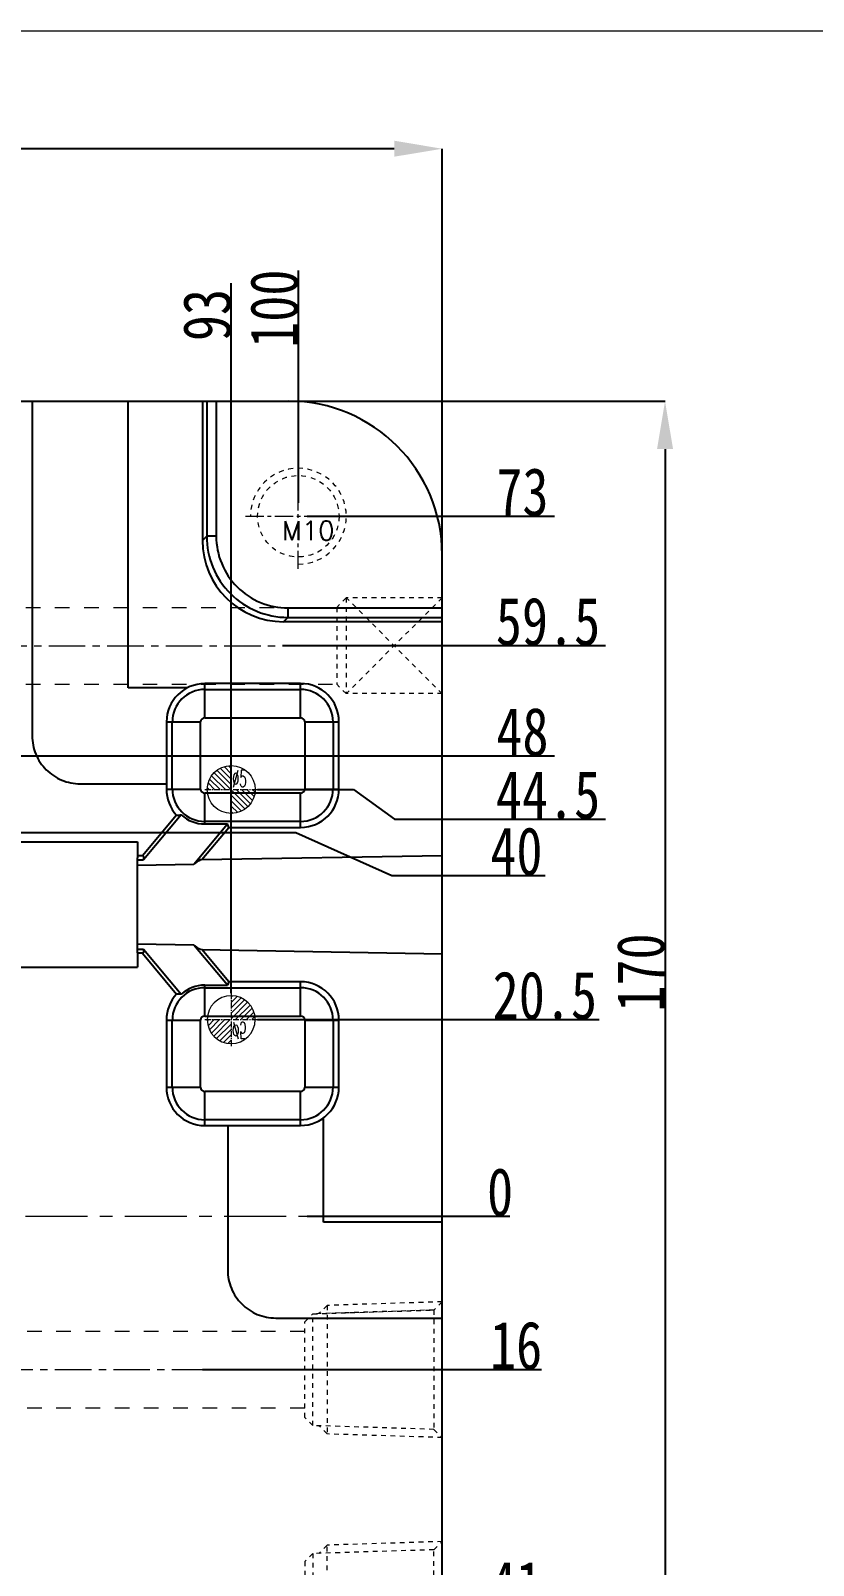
# Model space of a CAD drawing. Header units: millimetres. Extents: x 583 to 1942, y -5112 to 253.
# Drawn here: x 1223.2 to 1304.8, y -1785.8 to -1625.8 of the extents above; entities that cross this region are included whole.
import ezdxf

# ---------------------------------------------------------------- set-up
doc = ezdxf.new("R2010")
doc.units = ezdxf.units.MM
doc.header["$LTSCALE"] = 16.335
doc.header["$PDMODE"] = 3
doc.header["$PDSIZE"] = 0.3125
doc.linetypes.add('CENTER', pattern=[0.6, 0.375, -0.075, 0.075, -0.075])
doc.linetypes.add('HIDDEN', pattern=[0.2, 0.1, -0.1])
doc.layers.get('0').update_dxf_attribs({"linetype": 'CONTINUOUS'})
doc.layers.get('Defpoints').update_dxf_attribs({"linetype": 'CONTINUOUS'})
for name, color, linetype, lineweight in [('center', 1, 'CENTER', 9), ('cool', 153, 'HIDDEN', 9), ('epin', 13, 'CONTINUOUS', 9), ('screw', 33, 'CONTINUOUS', 13)]:
    doc.layers.add(name, color=color, linetype=linetype, lineweight=lineweight)
doc.layers.add('DEFAULT_2', color=8, linetype='HIDDEN')
doc.styles.get("Standard").update_dxf_attribs({"font": 'txt', "width": 0.8})
doc.styles.add('TXT', font='txt.shx', dxfattribs={"bigfont": 'gbcbig.shx'})
doc.styles.add('TXT05', font='txt.shx', dxfattribs={"width": 0.5, "bigfont": 'gbcbig.shx'})
doc.dimstyles.new('副本 11', dxfattribs={"dimtxt": 2.5, "dimasz": 2.5, "dimexe": 1.25, "dimexo": 0.625, "dimtad": 1, "dimdsep": 46, "dimtxsty": 'Standard', "dimcen": 2.5, "dimadec": 0, "dimazin": 0, "dimtfac": 1, "dimtmove": 0, "dimatfit": 3, "dimfxl": 0, "dimarcsym": 0})

# ---------------------------------------------------------------- blocks, each defined once
blk = doc.blocks.new('screw_m10_g')
at = {"layer": 'screw', "color": 1, "linetype": 'CENTER', "ltscale": 0.310989}
for p, q in [((0, -5.5), (0, 5.5)), ((-5.5, 0), (5.5, 0))]:
    blk.add_line(p, q, dxfattribs=at)
at = {"layer": 'screw', "linetype": 'HIDDEN', "ltscale": 0.310989}
blk.add_circle((0, 0), 4.25, dxfattribs=at)
at = {"layer": 'screw', "color": 92, "linetype": 'HIDDEN', "ltscale": 0.310989}
blk.add_arc((0, 0), 5, 270, 180, dxfattribs=at)
at = {"layer": 'screw', "color": 6, "style": 'TXT'}
blk.add_text('M10', height=2, dxfattribs=at).set_placement((-1.7, -2.5))
blk = doc.blocks.new('epin_ejp_5')
at = {"layer": 'epin'}
h = blk.add_hatch(dxfattribs=at)
h.set_pattern_fill('_ANSI31', color=123, scale=0.125, angle=90, style=0)
h.set_pattern_definition([(135, (-1062.761, -302.86763), (-0.280633, -0.280633), [])])
h.paths.add_polyline_path([(0, 2.5, 0.414214), (-2.5, 0), (0, 0)])
h.paths.add_polyline_path([(2.5, 0), (0, 0), (0, -2.5, 0.414214)])
at = {"layer": 'epin', "color": 1, "linetype": 'CENTER', "ltscale": 0.1}
for p, q in [((0, -2.75), (0, 2.75)), ((-2.75, 0), (2.75, 0))]:
    blk.add_line(p, q, dxfattribs=at)
at = {"layer": 'epin'}
blk.add_circle((0, 0), 2.5, dxfattribs=at)
at = {"layer": 'epin', "color": 6, "style": 'TXT05', "width": 0.5}
blk.add_text('%%c5', height=1.75, dxfattribs=at).set_placement((0.1, 0.25))
blk = doc.blocks.new('cool_jt_f12')
at = {"layer": 'cool', "ltscale": 0.3}
for p, q in [((0, 7.0785), (0.856, 6.2225)), ((0, 7.0785), (12, 6.7035)), ((12, 6.7035), (12.856, 5.8475)), ((12, 6.7035), (12, -6.7035)), ((0.856, 6.2225), (0.856, -6.2225)), ((13.5, 5.827375), (0.856, 6.2225)), ((0.856, 6.2225), (13.5, 5.827375)), ((14.327375, 5), (13.5, 5.827375)), ((13.5, -5.827375), (13.5, 5.827375)), ((14.327375, -5), (14.327375, 5)), ((0.856, -6.2225), (0, -7.0785)), ((0.856, -6.2225), (13.5, -5.827375)), ((12, -6.7035), (12.856, -5.8475)), ((13.5, -5.827375), (14.327375, -5)), ((0, -7.0785), (12, -6.7035))]:
    blk.add_line(p, q, dxfattribs=at)
blk = doc.blocks.new('8')
at = {"layer": 'cool', "color": 0, "ltscale": 0.932966, "rotation": 180}
blk.add_blockref('cool_jt_f12', (1082.69, 864.75), dxfattribs=at)
blk = doc.blocks.new('cool_jt_g12')
at = {"layer": 'cool', "ltscale": 0.3}
for p, q in [((0, 5), (10, 5)), ((0, -5), (10, 5)), ((0, 5), (10, -5)), ((10, -5), (10, 5)), ((10, 5), (11, 4)), ((11, -4), (11, 4)), ((10, -5), (11, -4)), ((0, -5), (10, -5))]:
    blk.add_line(p, q, dxfattribs=at)
blk = doc.blocks.new('9')
at = {"layer": 'cool', "ltscale": 0.932966}
for p, q in [((1352.69, 969.25), (1421.69, 969.25)), ((1352.69, 961.25), (1421.69, 961.25)), ((1418.36, 893.75), (1352.69, 893.75)), ((1418.36, 885.75), (1352.69, 885.75))]:
    blk.add_line(p, q, dxfattribs=at)
at = {"layer": 'cool', "color": 1, "linetype": 'CENTER', "ltscale": 0.621977}
for p, q in [((1202.69, 965.25), (1432.69, 965.25)), ((1432.69, 889.75), (1348.69, 889.75))]:
    blk.add_line(p, q, dxfattribs=at)
at = {"layer": 'cool', "color": 0, "ltscale": 0.932966, "rotation": 180}
blk.add_blockref('cool_jt_g12', (1432.69, 965.25), dxfattribs=at)
at = {"layer": 'cool', "color": 0, "ltscale": 0.932966, "extrusion": (0, 0, -1), "zscale": -1}
blk.add_blockref('cool_jt_f12', (-1432.69, 889.75), dxfattribs=at)
blk = doc.blocks.new('*D127')
at = {"layer": 'Defpoints', "color": 0}
for p in [(1036.12, -1638.12), (1036.12, -1680.44), (1266.12, -1680.44)]:
    blk.add_point(p, dxfattribs=at)
at = {"layer": 'epin', "color": 4, "lineweight": -2}
for p, q in [((1036.12, -1680.44), (1036.12, -1638.12)), ((1261.12, -1638.12), (1041.12, -1638.12)), ((1266.12, -1680.44), (1266.12, -1638.12))]:
    blk.add_line(p, q, dxfattribs=at)
at = {"layer": 'epin', "color": 4}
for points in [[(1041.12, -1637.28), (1041.12, -1638.95), (1036.12, -1638.12)], [(1261.12, -1637.28), (1261.12, -1638.95), (1266.12, -1638.12)]]:
    blk.add_solid(points, dxfattribs=at)
at = {"layer": 'epin', "color": 6, "insert": (1124.24, -1635.62), "char_height": 5, "attachment_point": 5}
blk.add_mtext('230', dxfattribs=at)
blk = doc.blocks.new('*D128')
at = {"layer": 'Defpoints', "color": 0}
for p in [(1233.36, -1664.44), (1233.36, -1834.44), (1289.36, -1834.44)]:
    blk.add_point(p, dxfattribs=at)
at = {"layer": 'epin', "color": 4, "lineweight": -2}
for p, q in [((1233.36, -1664.44), (1289.36, -1664.44)), ((1289.36, -1669.44), (1289.36, -1829.44)), ((1233.36, -1834.44), (1289.36, -1834.44))]:
    blk.add_line(p, q, dxfattribs=at)
at = {"layer": 'epin', "color": 4}
for points in [[(1288.53, -1669.44), (1290.2, -1669.44), (1289.36, -1664.44)], [(1288.53, -1829.44), (1290.2, -1829.44), (1289.36, -1834.44)]]:
    blk.add_solid(points, dxfattribs=at)
at = {"layer": 'epin', "color": 6, "insert": (1286.86, -1724.03), "char_height": 5, "attachment_point": 5, "rotation": 90}
blk.add_mtext('170', dxfattribs=at)
blk = doc.blocks.new('*D129')
at = {"layer": 'Defpoints', "color": 0}
for p in [(1151.12, -1749.44), (1252.03, -1749.44), (1271.16, -1749.44)]:
    blk.add_point(p, dxfattribs=at)
at = {"layer": 'epin', "color": 4, "lineweight": -2}
blk.add_line((1252.03, -1749.44), (1273.16, -1749.44), dxfattribs=at)
at = {"layer": 'epin', "color": 6, "insert": (1272.16, -1746.94), "char_height": 5, "attachment_point": 5}
blk.add_mtext('0', dxfattribs=at)
blk = doc.blocks.new('*D130')
at = {"layer": 'Defpoints', "color": 0}
for p in [(1246.87, -1728.94), (1271.16, -1728.94), (1151.12, -1749.44)]:
    blk.add_point(p, dxfattribs=at)
at = {"layer": 'epin', "color": 4, "lineweight": -2}
blk.add_line((1246.87, -1728.94), (1282.49, -1728.94), dxfattribs=at)
at = {"layer": 'epin', "color": 6, "insert": (1276.83, -1726.44), "char_height": 5, "attachment_point": 5}
blk.add_mtext('20.5', dxfattribs=at)
blk = doc.blocks.new('*D131')
at = {"layer": 'Defpoints', "color": 0}
for p in [(1198.87, -1701.44), (1271.16, -1701.44), (1151.12, -1749.44)]:
    blk.add_point(p, dxfattribs=at)
at = {"layer": 'epin', "color": 4, "lineweight": -2}
blk.add_line((1198.87, -1701.44), (1277.83, -1701.44), dxfattribs=at)
at = {"layer": 'epin', "color": 6, "insert": (1274.49, -1698.94), "char_height": 5, "attachment_point": 5}
blk.add_mtext('48', dxfattribs=at)
blk = doc.blocks.new('*D132')
at = {"layer": 'Defpoints', "color": 0}
for p in [(1246.87, -1704.94), (1271.16, -1708.02), (1151.12, -1749.44)]:
    blk.add_point(p, dxfattribs=at)
at = {"layer": 'epin', "color": 4, "lineweight": -2}
for p, q in [((1246.87, -1704.94), (1256.87, -1704.94)), ((1256.87, -1704.94), (1261.16, -1708.02)), ((1261.16, -1708.02), (1283.16, -1708.02))]:
    blk.add_line(p, q, dxfattribs=at)
at = {"layer": 'epin', "color": 6, "insert": (1277.16, -1705.52), "char_height": 5, "attachment_point": 5}
blk.add_mtext('44.5', dxfattribs=at)
blk = doc.blocks.new('*D133')
at = {"layer": 'Defpoints', "color": 0}
for p in [(1249.47, -1689.94), (1271.16, -1689.94), (1151.12, -1749.44)]:
    blk.add_point(p, dxfattribs=at)
at = {"layer": 'epin', "color": 4, "lineweight": -2}
blk.add_line((1249.47, -1689.94), (1283.16, -1689.94), dxfattribs=at)
at = {"layer": 'epin', "color": 6, "insert": (1277.16, -1687.44), "char_height": 5, "attachment_point": 5}
blk.add_mtext('59.5', dxfattribs=at)
blk = doc.blocks.new('*D134')
at = {"layer": 'Defpoints', "color": 0}
for p in [(1252.03, -1676.44), (1271.16, -1676.44), (1151.12, -1749.44)]:
    blk.add_point(p, dxfattribs=at)
at = {"layer": 'epin', "color": 4, "lineweight": -2}
blk.add_line((1252.03, -1676.44), (1277.83, -1676.44), dxfattribs=at)
at = {"layer": 'epin', "color": 6, "insert": (1274.49, -1673.94), "char_height": 5, "attachment_point": 5}
blk.add_mtext('73', dxfattribs=at)
blk = doc.blocks.new('*D135')
at = {"layer": 'Defpoints', "color": 0}
for p in [(1151.12, -1749.44), (1241.12, -1765.44), (1271.16, -1765.44)]:
    blk.add_point(p, dxfattribs=at)
at = {"layer": 'epin', "color": 4, "lineweight": -2}
blk.add_line((1241.12, -1765.44), (1276.49, -1765.44), dxfattribs=at)
at = {"layer": 'epin', "color": 6, "insert": (1273.83, -1762.94), "char_height": 5, "attachment_point": 5}
blk.add_mtext('16', dxfattribs=at)
blk = doc.blocks.new('*D136')
at = {"layer": 'Defpoints', "color": 0}
for p in [(1151.12, -1749.44), (1241.94, -1790.44), (1271.16, -1790.44)]:
    blk.add_point(p, dxfattribs=at)
at = {"layer": 'epin', "color": 4, "lineweight": -2}
blk.add_line((1241.94, -1790.44), (1276.49, -1790.44), dxfattribs=at)
at = {"layer": 'epin', "color": 6, "insert": (1273.83, -1787.94), "char_height": 5, "attachment_point": 5}
blk.add_mtext('41', dxfattribs=at)
blk = doc.blocks.new('*D137')
at = {"layer": 'Defpoints', "color": 0}
for p in [(1151.12, -1749.44), (1193.87, -1801.94), (1271.16, -1801.94)]:
    blk.add_point(p, dxfattribs=at)
at = {"layer": 'epin', "color": 4, "lineweight": -2}
blk.add_line((1193.87, -1801.94), (1283.16, -1801.94), dxfattribs=at)
at = {"layer": 'epin', "color": 6, "insert": (1277.16, -1799.44), "char_height": 5, "attachment_point": 5}
blk.add_mtext('52.5', dxfattribs=at)
blk = doc.blocks.new('*D138')
at = {"layer": 'Defpoints', "color": 0}
for p in [(1151.12, -1749.44), (1252.03, -1822.44), (1271.16, -1822.44)]:
    blk.add_point(p, dxfattribs=at)
at = {"layer": 'epin', "color": 4, "lineweight": -2}
blk.add_line((1252.03, -1822.44), (1277.83, -1822.44), dxfattribs=at)
at = {"layer": 'epin', "color": 6, "insert": (1274.49, -1819.94), "char_height": 5, "attachment_point": 5}
blk.add_mtext('73', dxfattribs=at)
blk = doc.blocks.new('*D141')
at = {"layer": 'Defpoints', "color": 0}
for p in [(1151.12, -1749.44), (1251.12, -1822.44), (1251.12, -1839.02)]:
    blk.add_point(p, dxfattribs=at)
at = {"layer": 'epin', "color": 4, "lineweight": -2}
blk.add_line((1251.12, -1822.44), (1251.12, -1847.02), dxfattribs=at)
at = {"layer": 'epin', "color": 6, "insert": (1248.62, -1843.02), "char_height": 5, "attachment_point": 5, "rotation": 90}
blk.add_mtext('100', dxfattribs=at)
blk = doc.blocks.new('*D145')
at = {"layer": 'Defpoints', "color": 0}
for p in [(1244.12, -1658.8), (1244.12, -1726.19), (1151.12, -1749.44)]:
    blk.add_point(p, dxfattribs=at)
at = {"layer": 'epin', "color": 4, "lineweight": -2}
blk.add_line((1244.12, -1726.19), (1244.12, -1652.13), dxfattribs=at)
at = {"layer": 'epin', "color": 6, "insert": (1241.62, -1655.46), "char_height": 5, "attachment_point": 5, "rotation": 90}
blk.add_mtext('93', dxfattribs=at)
blk = doc.blocks.new('*D146')
at = {"layer": 'Defpoints', "color": 0}
for p in [(1251.12, -1658.8), (1251.12, -1675.03), (1151.12, -1749.44)]:
    blk.add_point(p, dxfattribs=at)
at = {"layer": 'epin', "color": 4, "lineweight": -2}
blk.add_line((1251.12, -1675.03), (1251.12, -1650.8), dxfattribs=at)
at = {"layer": 'epin', "color": 6, "insert": (1248.62, -1654.8), "char_height": 5, "attachment_point": 5, "rotation": 90}
blk.add_mtext('100', dxfattribs=at)
blk = doc.blocks.new('*D175')
at = {"layer": 'Defpoints', "color": 0}
for p in [(1170.62, -1709.44), (1270.86, -1713.9), (1151.12, -1749.44)]:
    blk.add_point(p, dxfattribs=at)
at = {"layer": 'epin', "color": 4, "lineweight": -2}
for p, q in [((1170.62, -1709.44), (1250.86, -1709.44)), ((1250.86, -1709.44), (1260.86, -1713.9)), ((1260.86, -1713.9), (1276.86, -1713.9))]:
    blk.add_line(p, q, dxfattribs=at)
at = {"layer": 'epin', "color": 6, "insert": (1273.86, -1711.4), "char_height": 5, "attachment_point": 5}
blk.add_mtext('40', dxfattribs=at)

msp = doc.modelspace()

# ---------------------------------------------------------------- linework, layer by layer
at = {"color": 7, "linetype": 'Continuous'}
for p, q in [((1052.117, -1664.442), (1250.117, -1664.442)), ((1223.36, -1664.442), (1223.36, -1699.341)), ((1233.36, -1694.341), (1233.36, -1664.442)), ((1241.117, -1664.442), (1241.117, -1678.974)), ((1241.562, -1664.442), (1241.562, -1678.529)), ((1242.558, -1664.442), (1242.558, -1678.529)), ((1241.562, -1678.529), (1241.117, -1678.974)), ((1242.558, -1678.529), (1241.562, -1678.529)), ((1266.117, -1818.442), (1266.117, -1680.442)), ((1250.03, -1686.001), (1266.117, -1686.001)), ((1250.03, -1686.001), (1250.03, -1686.997)), ((1250.03, -1686.997), (1249.585, -1687.442)), ((1266.117, -1687.442), (1249.585, -1687.442)), ((1250.03, -1686.997), (1266.117, -1686.997)), ((1239.535, -1694.341), (1233.36, -1694.341)), ((1251.358, -1693.89), (1241.358, -1693.89)), ((1241.358, -1697.465), (1241.358, -1693.89)), ((1241.358, -1694.511), (1251.358, -1694.511)), ((1251.358, -1697.465), (1251.358, -1693.89)), ((1237.368, -1697.89), (1237.358, -1704.89)), ((1237.368, -1697.89), (1240.933, -1697.89)), ((1237.978, -1704.89), (1237.978, -1697.89)), ((1240.933, -1704.89), (1240.933, -1697.89)), ((1241.358, -1697.465), (1251.358, -1697.465)), ((1251.782, -1697.89), (1255.358, -1697.89)), ((1251.782, -1697.89), (1251.782, -1704.89)), ((1254.737, -1697.89), (1254.737, -1704.89)), ((1255.358, -1704.89), (1255.358, -1697.89)), ((1228.36, -1704.341), (1237.368, -1704.341)), ((1237.358, -1704.89), (1240.933, -1704.89)), ((1251.358, -1705.314), (1241.358, -1705.314)), ((1241.358, -1708.537), (1241.358, -1705.314)), ((1251.358, -1708.89), (1251.358, -1705.314)), ((1251.782, -1704.89), (1255.358, -1704.89)), ((1238.907, -1707.591), (1234.973, -1712.28)), ((1238.428, -1707.614), (1234.858, -1711.869)), ((1240.213, -1712.716), (1243.72, -1708.537)), ((1241.063, -1712.252), (1243.885, -1708.89)), ((1251.358, -1708.269), (1241.358, -1708.269)), ((1241.358, -1708.537), (1243.72, -1708.537)), ((1243.885, -1708.89), (1243.72, -1708.537)), ((1243.885, -1708.89), (1251.358, -1708.89)), ((1220.891, -1710.409), (1234.358, -1710.409)), ((1234.358, -1710.409), (1234.358, -1711.869)), ((1234.858, -1711.869), (1234.358, -1711.869)), ((1234.358, -1721.968), (1234.358, -1712.053)), ((1234.358, -1712.28), (1234.973, -1712.28)), ((1241.063, -1712.252), (1266.117, -1711.815)), ((1234.358, -1712.83), (1240.213, -1712.716)), ((1240.213, -1721.167), (1234.358, -1721.054)), ((1234.358, -1721.604), (1234.973, -1721.604)), ((1234.973, -1721.604), (1238.907, -1726.292)), ((1243.72, -1725.347), (1240.213, -1721.167)), ((1241.063, -1721.632), (1266.117, -1722.069)), ((1243.885, -1724.994), (1241.063, -1721.632)), ((1220.891, -1723.474), (1234.358, -1723.474)), ((1234.858, -1722.015), (1234.358, -1722.015)), ((1234.358, -1722.015), (1234.358, -1723.474)), ((1234.858, -1722.015), (1238.428, -1726.27)), ((1243.885, -1724.994), (1243.72, -1725.347)), ((1251.358, -1724.994), (1243.885, -1724.994)), ((1251.358, -1728.569), (1251.358, -1724.994)), ((1241.358, -1725.347), (1243.72, -1725.347)), ((1241.358, -1728.569), (1241.358, -1725.347)), ((1241.358, -1725.615), (1251.358, -1725.615)), ((1237.358, -1728.994), (1240.933, -1728.994)), ((1237.358, -1728.994), (1237.358, -1735.994)), ((1237.978, -1735.994), (1237.978, -1728.994)), ((1240.933, -1735.994), (1240.933, -1728.994)), ((1241.358, -1728.569), (1251.358, -1728.569)), ((1251.782, -1728.994), (1255.358, -1728.994)), ((1251.782, -1728.994), (1251.782, -1735.994)), ((1254.737, -1728.994), (1254.737, -1735.994)), ((1255.358, -1735.994), (1255.358, -1728.994)), ((1237.358, -1735.994), (1240.933, -1735.994)), ((1251.782, -1735.994), (1255.358, -1735.994)), ((1251.358, -1736.419), (1241.358, -1736.419)), ((1241.358, -1739.994), (1241.358, -1736.419)), ((1251.358, -1739.983), (1251.358, -1736.419)), ((1251.358, -1739.373), (1241.358, -1739.373)), ((1253.756, -1750.057), (1253.756, -1739.182)), ((1241.358, -1739.994), (1251.358, -1739.983)), ((1243.756, -1739.983), (1243.756, -1755.057)), ((1266.117, -1750.057), (1253.756, -1750.057)), ((1248.756, -1760.057), (1266.117, -1760.057))]:
    msp.add_line(p, q, dxfattribs=at)
for centre, radius, start, end in [((1250.117, -1680.442), 16, 0, 90), ((1250.028, -1678.531), 8.466, 179.98988, 270.01012), ((1241.358, -1697.89), 3.989, 90, 180), ((1241.358, -1697.89), 3.379, 90, 180), ((1251.358, -1697.89), 4, 0, 90), ((1251.358, -1697.89), 3.379, 0, 90), ((1241.358, -1697.89), 0.425, 90, 180), ((1251.358, -1697.89), 0.425, 0, 90), ((1241.358, -1704.89), 4, 180, 222.9199), ((1241.358, -1704.89), 3.379, 180, 270), ((1241.358, -1704.89), 0.425, 180, 270), ((1251.358, -1704.89), 4, 270, 0), ((1251.358, -1704.89), 3.379, 270, 0), ((1251.358, -1704.89), 0.425, 270, 0), ((1238.147, -1696.343), 11.274, 271.43197, 273.86892), ((1241.358, -1704.89), 3.647, 227.79434, 270), ((1251.358, -1728.994), 4, 0, 90), ((1241.358, -1728.994), 4, 137.0801, 180), ((1241.358, -1728.994), 3.379, 90, 180), ((1238.147, -1737.54), 11.274, 86.13108, 88.56803), ((1241.358, -1728.994), 3.647, 90, 132.20566), ((1251.358, -1728.994), 3.379, 0, 90), ((1241.358, -1728.994), 0.425, 90, 180), ((1251.358, -1728.994), 0.425, 0, 90), ((1241.358, -1735.994), 4, 180, 270), ((1241.358, -1735.994), 3.379, 180, 270), ((1241.358, -1735.994), 0.425, 180, 270), ((1251.358, -1735.994), 3.379, 270, 0), ((1251.358, -1735.994), 0.425, 270, 0), ((1251.358, -1735.995), 3.988, 269.99519, 359.99814)]:
    msp.add_arc(centre, radius, start, end, dxfattribs=at)
for centre, major_axis, ratio, start_param, end_param in [((1249.649, -1678.909), (6.056, 6.056), 0.9924325, -3.9231927, -2.3599926), ((1230.601, -1716.942), (4.362, 5.039), 0.1333301, -0.2903553, 0.114911), ((1237.189, -1716.874), (3.975, 4.592), 0.1333154, 0.1189766, 0.5669537), ((1230.601, -1716.942), (-4.362, 5.039), 0.1333301, -3.2565036, -2.8512374), ((1237.189, -1717.01), (-3.975, 4.592), 0.1333154, -3.7085463, -3.2605693)]:
    msp.add_ellipse(centre, major_axis=major_axis, ratio=ratio, start_param=start_param, end_param=end_param, dxfattribs=at)
msp.add_open_spline([(1242.558, -1678.529), (1242.558, -1679.501), (1242.944, -1681.466), (1244.605, -1683.953), (1247.091, -1685.614), (1249.057, -1686), (1250.03, -1686.001)], degree=3, knots=[0, 0, 0, 0, 0.2499817, 0.4999333, 0.7499038, 1, 1, 1, 1], dxfattribs=at)
for points in [[(1223.36, -1699.341), (1223.361, -1699.991), (1223.62, -1701.306), (1224.733, -1702.968), (1226.395, -1704.081), (1227.71, -1704.34), (1228.36, -1704.341)], [(1243.756, -1755.057), (1243.757, -1755.707), (1244.015, -1757.022), (1245.129, -1758.684), (1246.791, -1759.797), (1248.105, -1760.056), (1248.756, -1760.057)]]:
    msp.add_open_spline(points, degree=3, dxfattribs=at)
at = {"layer": 'center', "color": 1, "linetype": 'CENTER', "ltscale": 1.057361}
msp.add_line((1036.117, -1749.442), (1266.117, -1749.442), dxfattribs=at)
at = {"layer": 'DEFAULT_2', "color": 8, "linetype": 'HIDDEN'}
for p, q in [((1234.358, -1711.869), (1234.358, -1712.053)), ((1234.358, -1721.968), (1234.358, -1722.015))]:
    msp.add_line(p, q, dxfattribs=at)
at = {"layer": 'epin', "color": 0}
msp.add_lwpolyline([(1389.041, -1876.384), (1013.522, -1876.384), (1013.522, -1625.809), (1389.041, -1625.809)], close=True, dxfattribs=at)

# ---------------------------------------------------------------- block references
for name, p in [('9', (-166.573, -2655.197)), ('8', (183.427, -2655.197))]:
    msp.add_blockref(name, p, dxfattribs=at)
at = {"layer": 'epin'}
msp.add_blockref('epin_ejp_5', (1244.117, -1704.942), dxfattribs=at)
at = {"layer": 'epin', "xscale": -1, "rotation": 180}
msp.add_blockref('epin_ejp_5', (1244.117, -1728.942), dxfattribs=at)
at = {"layer": 'screw'}
msp.add_blockref('screw_m10_g', (1251.117, -1676.442), dxfattribs=at)

# ---------------------------------------------------------------- dimensions: what is measured, and where the dimension line sits
at = {"layer": 'epin', "color": 0}
dim = msp.add_linear_dim(base=(1036.117, -1638.118), p1=(1266.117, -1680.442), p2=(1036.117, -1680.442), dimstyle='副本 11', override={"dimtxt": 5, "dimasz": 5, "dimexe": 0, "dimexo": 0, "dimgap": 0, "dimcen": 0, "dimclrd": 4, "dimclre": 4, "dimclrt": 6, "dimtofl": 0}, dxfattribs=at)
dim.commit()
dim.dimension.update_dxf_attribs({"geometry": '*D127', "text_midpoint": (1124.236, -1638.118), "dimtype": 160})
for feature_location, offset, dtype, origin, picture, middle in [((1251.117, -1675.028), (0, 16.232), 1, (1151.117, -1749.442), '*D146', (1248.617, -1654.796)), ((1244.117, -1726.192), (0, 67.396), 1, (1151.117, -1749.442), '*D145', (1241.617, -1655.463)), ((1252.026, -1676.442), (19.133, 0), 0, (1151.117, -1749.442), '*D134', (1274.493, -1673.942)), ((1249.471, -1689.942), (21.688, 0), 0, (1151.117, -1749.442), '*D133', (1277.159, -1687.442)), ((1198.867, -1701.442), (72.292, 0), 0, (1151.117, -1749.442), '*D131', (1274.493, -1698.942)), ((1246.867, -1704.942), (24.292, -3.076), 0, (1151.117, -1749.442), '*D132', (1277.159, -1705.518)), ((1170.617, -1709.442), (100.242, -4.456), 0, (1151.117, -1749.442), '*D175', (1273.859, -1711.398)), ((1246.867, -1728.942), (24.292, 0), 0, (1151.117, -1749.442), '*D130', (1276.826, -1726.442)), ((1252.026334544, -1749.441839879), (19.132985818, 0), 0, (1151.117013503, -1749.441839879), '*D129', (1272.159320362, -1746.941839879)), ((1241.121, -1765.442), (30.039, 0), 0, (1151.117, -1749.442), '*D135', (1273.826, -1762.942)), ((1241.943, -1790.442), (29.216, 0), 0, (1151.117, -1749.442), '*D136', (1273.826, -1787.942)), ((1193.867, -1801.942), (77.292, 0), 0, (1151.117, -1749.442), '*D137', (1277.159, -1799.442)), ((1252.026, -1822.442), (19.133, 0), 0, (1151.117, -1749.442), '*D138', (1274.493, -1819.942)), ((1251.117, -1822.442), (0, -16.575), 1, (1151.117, -1749.442), '*D141', (1248.617, -1843.017))]:
    dim = msp.add_ordinate_dim(feature_location=feature_location, offset=offset, dtype=dtype, origin=origin, dimstyle='副本 11', override={"dimtxt": 5, "dimasz": 5, "dimexe": 0, "dimexo": 0, "dimgap": 0, "dimcen": 0, "dimclrd": 4, "dimclre": 4, "dimclrt": 6, "dimtofl": 0}, dxfattribs=at)
    dim.commit()
    dim.dimension.update_dxf_attribs({"geometry": picture, "text_midpoint": middle})
dim = msp.add_linear_dim(base=(1289.362, -1834.442), p1=(1233.36, -1664.442), p2=(1233.36, -1834.442), angle=90, dimstyle='副本 11', override={"dimtxt": 5, "dimasz": 5, "dimexe": 0, "dimexo": 0, "dimgap": 0, "dimcen": 0, "dimclrd": 4, "dimclre": 4, "dimclrt": 6, "dimtofl": 0}, dxfattribs=at)
dim.commit()
dim.dimension.update_dxf_attribs({"geometry": '*D128', "text_midpoint": (1289.362, -1724.03), "dimtype": 160})

doc.saveas('drawing.dxf')
